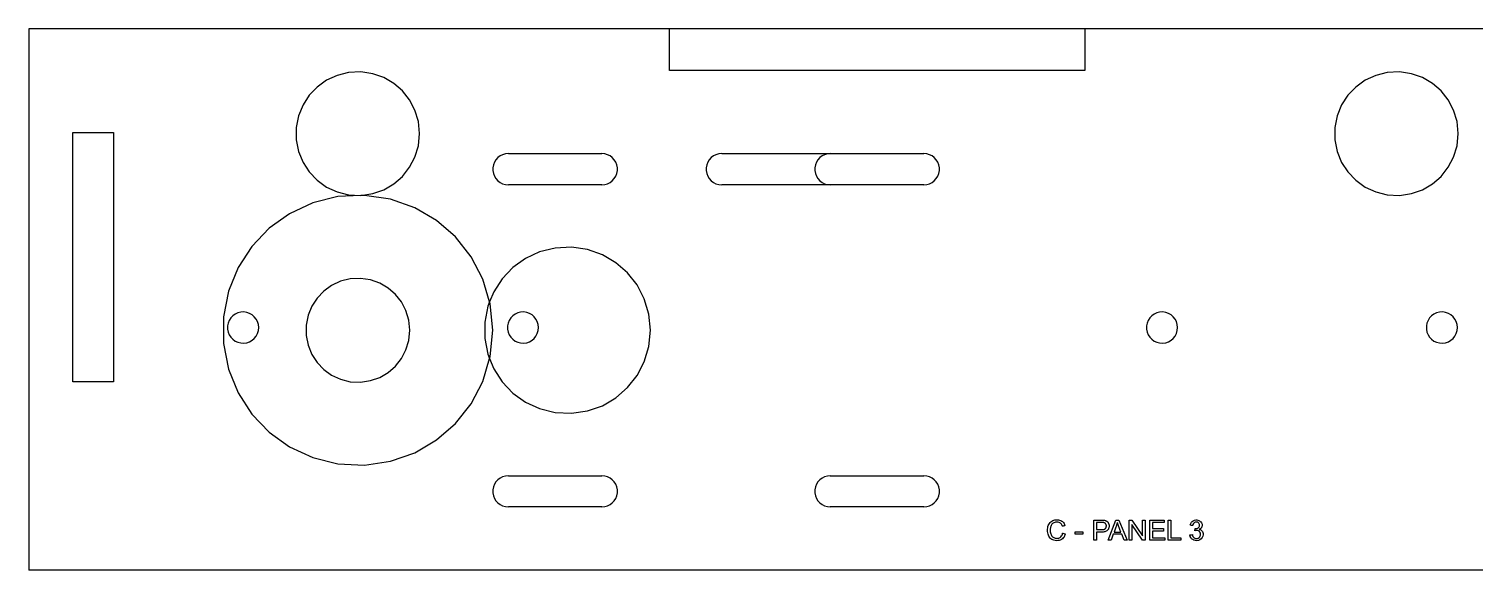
# Model space of a CAD drawing. Header units: metres. Extents: x 3906 to 4789, y 859 to 1465.
# Drawn here: x 4009.2 to 4148.4, y 1286.6 to 1338.7 of the extents above; entities that cross this region are included whole.
import ezdxf

# ---------------------------------------------------------------- set-up
doc = ezdxf.new("R2010")
doc.units = ezdxf.units.M

msp = doc.modelspace()

# ---------------------------------------------------------------- linework, layer by layer
at = {"layer": 'COMPONENT27'}
for p, q in [((4107.63, 1291.28), (4107.71, 1291.34)), ((4107.71, 1291.34), (4107.81, 1291.39)), ((4107.81, 1291.39), (4107.91, 1291.43)), ((4107.91, 1291.43), (4108.01, 1291.45)), ((4108.01, 1291.45), (4108.12, 1291.47)), ((4108.12, 1291.47), (4108.23, 1291.47)), ((4108.23, 1291.47), (4108.35, 1291.46)), ((4108.35, 1291.46), (4108.47, 1291.44)), ((4108.47, 1291.44), (4108.57, 1291.4)), ((4108.57, 1291.4), (4108.67, 1291.35)), ((4108.67, 1291.35), (4108.75, 1291.29)), ((4111.75, 1291.34), (4111.75, 1291.44)), ((4111.75, 1291.44), (4111.77, 1291.44)), ((4111.75, 1291.12), (4111.75, 1291.34)), ((4111.77, 1291.44), (4111.85, 1291.44)), ((4111.85, 1291.44), (4111.97, 1291.44)), ((4111.97, 1291.44), (4112.1, 1291.44)), ((4112.1, 1291.44), (4112.23, 1291.44)), ((4112.23, 1291.44), (4112.35, 1291.44)), ((4112.35, 1291.44), (4112.44, 1291.44)), ((4112.44, 1291.44), (4112.48, 1291.44)), ((4112.48, 1291.44), (4112.52, 1291.44)), ((4112.52, 1291.44), (4112.56, 1291.44)), ((4112.56, 1291.44), (4112.61, 1291.44)), ((4112.61, 1291.44), (4112.64, 1291.44)), ((4112.64, 1291.44), (4112.68, 1291.43)), ((4112.68, 1291.43), (4112.71, 1291.43)), ((4112.71, 1291.43), (4112.74, 1291.43)), ((4112.74, 1291.43), (4112.77, 1291.42)), ((4112.77, 1291.42), (4112.8, 1291.42)), ((4112.8, 1291.42), (4112.84, 1291.41)), ((4112.84, 1291.41), (4112.87, 1291.4)), ((4112.87, 1291.4), (4112.9, 1291.39)), ((4112.9, 1291.39), (4112.93, 1291.38)), ((4112.93, 1291.38), (4112.96, 1291.37)), ((4112.96, 1291.37), (4112.98, 1291.35)), ((4112.98, 1291.35), (4113.01, 1291.34)), ((4113.01, 1291.34), (4113.03, 1291.32)), ((4113.03, 1291.32), (4113.06, 1291.3)), ((4113.06, 1291.3), (4113.08, 1291.28)), ((4113.15, 1289.5), (4113.89, 1291.44)), ((4113.89, 1291.44), (4114.17, 1291.44)), ((4114.17, 1291.44), (4114.97, 1289.5)), ((4115.17, 1289.5), (4115.17, 1291.44)), ((4115.17, 1291.44), (4115.43, 1291.44)), ((4115.43, 1291.44), (4116.45, 1289.91)), ((4116.45, 1289.91), (4116.45, 1291.44)), ((4116.45, 1291.44), (4116.7, 1291.44)), ((4116.7, 1291.44), (4116.7, 1289.5)), ((4117.14, 1289.5), (4117.14, 1291.44)), ((4117.14, 1291.44), (4118.54, 1291.44)), ((4118.54, 1291.44), (4118.54, 1291.21)), ((4118.93, 1289.5), (4118.93, 1291.44)), ((4118.93, 1291.44), (4119.19, 1291.44)), ((4119.19, 1291.44), (4119.19, 1289.73)), ((4121.15, 1291.23), (4121.24, 1291.32)), ((4121.24, 1291.32), (4121.34, 1291.38)), ((4121.34, 1291.38), (4121.45, 1291.43)), ((4121.45, 1291.43), (4121.58, 1291.45)), ((4121.58, 1291.45), (4121.69, 1291.45)), ((4121.69, 1291.45), (4121.78, 1291.43)), ((4121.78, 1291.43), (4121.86, 1291.4)), ((4121.86, 1291.4), (4121.94, 1291.37)), ((4121.94, 1291.37), (4122.01, 1291.32)), ((4122.01, 1291.32), (4122.07, 1291.26)), ((4107.3, 1290.58), (4107.32, 1290.7)), ((4107.3, 1290.45), (4107.3, 1290.58)), ((4107.31, 1290.33), (4107.3, 1290.45)), ((4107.32, 1290.21), (4107.31, 1290.33)), ((4107.32, 1290.7), (4107.34, 1290.82)), ((4107.35, 1290.1), (4107.32, 1290.21)), ((4107.34, 1290.82), (4107.38, 1290.93)), ((4107.39, 1289.99), (4107.35, 1290.1)), ((4107.38, 1290.93), (4107.42, 1291.03)), ((4107.44, 1289.89), (4107.39, 1289.99)), ((4107.42, 1291.03), (4107.48, 1291.12)), ((4107.48, 1291.12), (4107.55, 1291.2)), ((4107.55, 1291.2), (4107.63, 1291.28)), ((4107.57, 1290.59), (4107.56, 1290.51)), ((4107.56, 1290.51), (4107.57, 1290.41)), ((4107.58, 1290.67), (4107.57, 1290.59)), ((4107.57, 1290.41), (4107.57, 1290.3)), ((4107.57, 1290.3), (4107.59, 1290.21)), ((4107.6, 1290.75), (4107.58, 1290.67)), ((4107.59, 1290.21), (4107.61, 1290.12)), ((4107.62, 1290.84), (4107.6, 1290.75)), ((4107.61, 1290.12), (4107.64, 1290.04)), ((4107.65, 1290.91), (4107.62, 1290.84)), ((4107.64, 1290.04), (4107.68, 1289.96)), ((4107.68, 1290.98), (4107.65, 1290.91)), ((4107.73, 1291.05), (4107.68, 1290.98)), ((4107.68, 1289.96), (4107.72, 1289.89)), ((4107.79, 1291.1), (4107.73, 1291.05)), ((4107.85, 1291.15), (4107.79, 1291.1)), ((4107.92, 1291.19), (4107.85, 1291.15)), ((4108, 1291.22), (4107.92, 1291.19)), ((4108.08, 1291.24), (4108, 1291.22)), ((4108.18, 1291.25), (4108.08, 1291.24)), ((4108.26, 1291.25), (4108.18, 1291.25)), ((4108.34, 1291.24), (4108.26, 1291.25)), ((4108.42, 1291.22), (4108.34, 1291.24)), ((4108.48, 1291.19), (4108.42, 1291.22)), ((4108.54, 1291.15), (4108.48, 1291.19)), ((4108.59, 1291.1), (4108.54, 1291.15)), ((4108.64, 1291.04), (4108.59, 1291.1)), ((4108.59, 1289.84), (4108.65, 1289.91)), ((4108.68, 1290.97), (4108.64, 1291.04)), ((4108.65, 1289.91), (4108.7, 1289.98)), ((4108.72, 1290.89), (4108.68, 1290.97)), ((4108.7, 1289.98), (4108.73, 1290.08)), ((4108.74, 1290.85), (4108.72, 1290.89)), ((4108.73, 1290.08), (4108.76, 1290.18)), ((4108.8, 1290.86), (4108.74, 1290.85)), ((4108.75, 1291.29), (4108.83, 1291.21)), ((4108.76, 1290.18), (4108.79, 1290.17)), ((4108.79, 1290.17), (4108.87, 1290.15)), ((4108.88, 1290.88), (4108.8, 1290.86)), ((4108.83, 1291.21), (4108.89, 1291.12)), ((4108.87, 1290.15), (4108.95, 1290.13)), ((4108.95, 1290.9), (4108.88, 1290.88)), ((4108.89, 1291.12), (4108.94, 1291.02)), ((4108.95, 1289.92), (4108.89, 1289.81)), ((4108.94, 1291.02), (4108.98, 1290.91)), ((4108.98, 1290.91), (4108.95, 1290.9)), ((4108.95, 1290.13), (4109.01, 1290.11)), ((4109, 1290.05), (4108.95, 1289.92)), ((4109.01, 1290.11), (4109, 1290.05)), ((4109.97, 1290.08), (4109.97, 1290.32)), ((4109.97, 1290.32), (4110.7, 1290.32)), ((4110.7, 1290.08), (4109.97, 1290.08)), ((4110.7, 1290.32), (4110.7, 1290.08)), ((4111.75, 1290.81), (4111.75, 1291.12)), ((4111.75, 1290.45), (4111.75, 1290.81)), ((4111.75, 1290.1), (4111.75, 1290.45)), ((4111.75, 1289.79), (4111.75, 1290.1)), ((4112.02, 1291.21), (4112.01, 1291.17)), ((4112.01, 1291.17), (4112.01, 1291.09)), ((4112.01, 1291.09), (4112.01, 1290.98)), ((4112.01, 1290.98), (4112.01, 1290.86)), ((4112.01, 1290.86), (4112.01, 1290.73)), ((4112.01, 1290.73), (4112.01, 1290.62)), ((4112.01, 1290.62), (4112.01, 1290.54)), ((4112.01, 1290.54), (4112.01, 1290.52)), ((4112.01, 1290.52), (4112.08, 1290.52)), ((4112.02, 1290.29), (4112.01, 1290.24)), ((4112.01, 1290.24), (4112.01, 1290.14)), ((4112.01, 1290.14), (4112.01, 1290.02)), ((4112.01, 1290.02), (4112.01, 1289.87)), ((4112.07, 1291.21), (4112.02, 1291.21)), ((4112.07, 1290.29), (4112.02, 1290.29)), ((4112.15, 1291.21), (4112.07, 1291.21)), ((4112.15, 1290.29), (4112.07, 1290.29)), ((4112.08, 1290.52), (4112.16, 1290.52)), ((4112.24, 1291.21), (4112.15, 1291.21)), ((4112.23, 1290.29), (4112.15, 1290.29)), ((4112.16, 1290.52), (4112.25, 1290.52)), ((4112.33, 1290.29), (4112.23, 1290.29)), ((4112.33, 1291.21), (4112.24, 1291.21)), ((4112.25, 1290.52), (4112.34, 1290.52)), ((4112.41, 1291.21), (4112.33, 1291.21)), ((4112.41, 1290.29), (4112.33, 1290.29)), ((4112.34, 1290.52), (4112.42, 1290.52)), ((4112.47, 1291.21), (4112.41, 1291.21)), ((4112.47, 1290.29), (4112.41, 1290.29)), ((4112.42, 1290.52), (4112.48, 1290.52)), ((4112.5, 1291.21), (4112.47, 1291.21)), ((4112.5, 1290.29), (4112.47, 1290.29)), ((4112.48, 1290.52), (4112.51, 1290.52)), ((4112.54, 1291.21), (4112.5, 1291.21)), ((4112.58, 1290.29), (4112.5, 1290.29)), ((4112.51, 1290.52), (4112.56, 1290.52)), ((4112.57, 1291.21), (4112.54, 1291.21)), ((4112.56, 1290.52), (4112.62, 1290.52)), ((4112.61, 1291.21), (4112.57, 1291.21)), ((4112.67, 1290.29), (4112.58, 1290.29)), ((4112.64, 1291.21), (4112.61, 1291.21)), ((4112.62, 1290.52), (4112.67, 1290.53)), ((4112.67, 1291.2), (4112.64, 1291.21)), ((4112.72, 1291.2), (4112.67, 1291.2)), ((4112.67, 1290.53), (4112.71, 1290.54)), ((4112.75, 1290.31), (4112.67, 1290.29)), ((4112.71, 1290.54), (4112.76, 1290.55)), ((4112.76, 1291.19), (4112.72, 1291.2)), ((4112.83, 1290.32), (4112.75, 1290.31)), ((4112.8, 1291.17), (4112.76, 1291.19)), ((4112.76, 1290.55), (4112.79, 1290.56)), ((4112.79, 1290.56), (4112.83, 1290.58)), ((4112.85, 1291.14), (4112.8, 1291.17)), ((4112.83, 1290.58), (4112.86, 1290.6)), ((4112.9, 1290.34), (4112.83, 1290.32)), ((4112.88, 1291.11), (4112.85, 1291.14)), ((4112.86, 1290.6), (4112.88, 1290.63)), ((4112.9, 1291.09), (4112.88, 1291.11)), ((4112.88, 1290.63), (4112.9, 1290.65)), ((4112.91, 1291.07), (4112.9, 1291.09)), ((4112.9, 1290.65), (4112.92, 1290.68)), ((4112.96, 1290.37), (4112.9, 1290.34)), ((4112.93, 1291.05), (4112.91, 1291.07)), ((4112.92, 1290.68), (4112.94, 1290.71)), ((4112.94, 1291.02), (4112.93, 1291.05)), ((4112.95, 1291), (4112.94, 1291.02)), ((4112.94, 1290.71), (4112.95, 1290.74)), ((4112.96, 1290.97), (4112.95, 1291)), ((4112.95, 1290.74), (4112.96, 1290.78)), ((4112.96, 1290.94), (4112.96, 1290.97)), ((4112.97, 1290.92), (4112.96, 1290.94)), ((4112.96, 1290.81), (4112.97, 1290.85)), ((4112.96, 1290.78), (4112.96, 1290.81)), ((4113.01, 1290.4), (4112.96, 1290.37)), ((4112.97, 1290.89), (4112.97, 1290.92)), ((4112.97, 1290.85), (4112.97, 1290.89)), ((4113.06, 1290.44), (4113.01, 1290.4)), ((4113.1, 1290.49), (4113.06, 1290.44)), ((4113.08, 1291.28), (4113.1, 1291.26)), ((4113.1, 1291.26), (4113.12, 1291.24)), ((4113.13, 1290.53), (4113.1, 1290.49)), ((4113.12, 1291.24), (4113.13, 1291.21)), ((4113.13, 1291.21), (4113.15, 1291.18)), ((4113.16, 1290.58), (4113.13, 1290.53)), ((4113.15, 1291.18), (4113.17, 1291.16)), ((4113.19, 1290.63), (4113.16, 1290.58)), ((4113.17, 1291.16), (4113.18, 1291.13)), ((4113.18, 1291.13), (4113.19, 1291.1)), ((4113.19, 1291.1), (4113.21, 1291.06)), ((4113.2, 1290.68), (4113.19, 1290.63)), ((4113.22, 1290.73), (4113.2, 1290.68)), ((4113.21, 1291.06), (4113.21, 1291.03)), ((4113.21, 1291.03), (4113.22, 1291)), ((4113.22, 1291), (4113.23, 1290.97)), ((4113.23, 1290.79), (4113.22, 1290.73)), ((4113.23, 1290.97), (4113.23, 1290.93)), ((4113.23, 1290.93), (4113.23, 1290.9)), ((4113.23, 1290.9), (4113.23, 1290.85)), ((4113.23, 1290.85), (4113.23, 1290.79)), ((4113.63, 1290.08), (4113.42, 1289.5)), ((4114.45, 1290.08), (4113.63, 1290.08)), ((4113.74, 1290.38), (4113.71, 1290.29)), ((4113.71, 1290.29), (4113.73, 1290.29)), ((4113.73, 1290.29), (4113.81, 1290.29)), ((4113.77, 1290.47), (4113.74, 1290.38)), ((4113.81, 1290.57), (4113.77, 1290.47)), ((4113.85, 1290.67), (4113.81, 1290.57)), ((4113.81, 1290.29), (4113.91, 1290.29)), ((4113.88, 1290.76), (4113.85, 1290.67)), ((4113.91, 1290.83), (4113.88, 1290.76)), ((4113.92, 1290.86), (4113.91, 1290.83)), ((4113.91, 1290.29), (4114.02, 1290.29)), ((4113.93, 1290.9), (4113.92, 1290.86)), ((4113.95, 1290.95), (4113.93, 1290.9)), ((4113.96, 1290.99), (4113.95, 1290.95)), ((4113.98, 1291.04), (4113.96, 1290.99)), ((4113.99, 1291.08), (4113.98, 1291.04)), ((4114, 1291.13), (4113.99, 1291.08)), ((4114.01, 1291.17), (4114, 1291.13)), ((4114.03, 1291.21), (4114.01, 1291.17)), ((4114.02, 1290.29), (4114.14, 1290.29)), ((4114.04, 1291.17), (4114.03, 1291.21)), ((4114.06, 1291.13), (4114.04, 1291.17)), ((4114.07, 1291.08), (4114.06, 1291.13)), ((4114.09, 1291.03), (4114.07, 1291.08)), ((4114.11, 1290.98), (4114.09, 1291.03)), ((4114.13, 1290.93), (4114.11, 1290.98)), ((4114.15, 1290.87), (4114.13, 1290.93)), ((4114.14, 1290.29), (4114.25, 1290.29)), ((4114.16, 1290.83), (4114.15, 1290.87)), ((4114.18, 1290.79), (4114.16, 1290.83)), ((4114.21, 1290.72), (4114.18, 1290.79)), ((4114.24, 1290.63), (4114.21, 1290.72)), ((4114.28, 1290.53), (4114.24, 1290.63)), ((4114.25, 1290.29), (4114.33, 1290.29)), ((4114.31, 1290.44), (4114.28, 1290.53)), ((4114.34, 1290.36), (4114.31, 1290.44)), ((4114.33, 1290.29), (4114.36, 1290.29)), ((4114.36, 1290.29), (4114.34, 1290.36)), ((4114.67, 1289.5), (4114.45, 1290.08)), ((4116.44, 1289.5), (4115.42, 1291.02)), ((4115.42, 1291.02), (4115.42, 1289.5)), ((4118.54, 1291.21), (4117.4, 1291.21)), ((4117.4, 1291.21), (4117.4, 1290.62)), ((4117.4, 1290.62), (4118.47, 1290.62)), ((4118.47, 1290.39), (4117.4, 1290.39)), ((4117.4, 1290.39), (4117.4, 1289.73)), ((4118.47, 1290.62), (4118.47, 1290.39)), ((4121.01, 1290.01), (4121.07, 1290.02)), ((4121.04, 1289.87), (4121.01, 1290.01)), ((4121.05, 1290.99), (4121.09, 1291.12)), ((4121.06, 1290.94), (4121.05, 1290.99)), ((4121.16, 1290.92), (4121.06, 1290.94)), ((4121.07, 1290.02), (4121.17, 1290.03)), ((4121.09, 1291.12), (4121.15, 1291.23)), ((4121.25, 1290.91), (4121.16, 1290.92)), ((4121.17, 1290.03), (4121.25, 1290.04)), ((4121.28, 1290.94), (4121.25, 1290.91)), ((4121.25, 1290.04), (4121.27, 1289.96)), ((4121.27, 1289.96), (4121.31, 1289.87)), ((4121.31, 1291.03), (4121.28, 1290.94)), ((4121.35, 1291.1), (4121.31, 1291.03)), ((4121.4, 1291.16), (4121.35, 1291.1)), ((4121.46, 1291.21), (4121.4, 1291.16)), ((4121.52, 1291.24), (4121.46, 1291.21)), ((4121.49, 1290.49), (4121.51, 1290.58)), ((4121.49, 1290.42), (4121.49, 1290.49)), ((4121.52, 1290.43), (4121.49, 1290.42)), ((4121.51, 1290.58), (4121.51, 1290.63)), ((4121.51, 1290.63), (4121.55, 1290.62)), ((4121.6, 1291.25), (4121.52, 1291.24)), ((4121.58, 1290.44), (4121.52, 1290.43)), ((4121.55, 1290.62), (4121.61, 1290.63)), ((4121.62, 1290.44), (4121.58, 1290.44)), ((4121.68, 1291.25), (4121.6, 1291.25)), ((4121.61, 1290.63), (4121.69, 1290.64)), ((4121.69, 1290.44), (4121.62, 1290.44)), ((4121.76, 1291.23), (4121.68, 1291.25)), ((4121.69, 1290.64), (4121.77, 1290.67)), ((4121.78, 1290.43), (4121.69, 1290.44)), ((4121.82, 1291.2), (4121.76, 1291.23)), ((4121.77, 1290.67), (4121.85, 1290.72)), ((4121.86, 1290.39), (4121.78, 1290.43)), ((4121.87, 1291.15), (4121.82, 1291.2)), ((4121.85, 1290.72), (4121.9, 1290.78)), ((4121.93, 1290.34), (4121.86, 1290.39)), ((4121.91, 1291.09), (4121.87, 1291.15)), ((4121.9, 1290.78), (4121.94, 1290.86)), ((4121.94, 1291.02), (4121.91, 1291.09)), ((4122, 1290.59), (4121.92, 1290.55)), ((4121.92, 1290.55), (4122.02, 1290.52)), ((4121.98, 1290.27), (4121.93, 1290.34)), ((4121.95, 1290.95), (4121.94, 1291.02)), ((4121.94, 1290.86), (4121.95, 1290.95)), ((4121.96, 1289.82), (4122, 1289.91)), ((4122.02, 1290.19), (4121.98, 1290.27)), ((4122.06, 1290.64), (4122, 1290.59)), ((4122, 1289.91), (4122.03, 1290)), ((4122.02, 1290.52), (4122.1, 1290.47)), ((4122.03, 1290.1), (4122.02, 1290.19)), ((4122.03, 1290), (4122.03, 1290.1)), ((4122.11, 1290.69), (4122.06, 1290.64)), ((4122.07, 1291.26), (4122.12, 1291.19)), ((4122.1, 1290.47), (4122.17, 1290.41)), ((4122.15, 1290.76), (4122.11, 1290.69)), ((4122.12, 1291.19), (4122.16, 1291.12)), ((4122.17, 1290.82), (4122.15, 1290.76)), ((4122.16, 1291.12), (4122.18, 1291.05)), ((4122.19, 1290.89), (4122.17, 1290.82)), ((4122.17, 1290.41), (4122.23, 1290.33)), ((4122.18, 1291.05), (4122.19, 1290.97)), ((4122.19, 1290.97), (4122.19, 1290.89)), ((4122.23, 1290.33), (4122.26, 1290.24)), ((4122.26, 1290.24), (4122.28, 1290.14)), ((4122.29, 1290.02), (4122.26, 1289.88)), ((4122.28, 1290.14), (4122.29, 1290.02)), ((4107.49, 1289.79), (4107.44, 1289.89)), ((4107.56, 1289.71), (4107.49, 1289.79)), ((4107.63, 1289.64), (4107.56, 1289.71)), ((4107.72, 1289.58), (4107.63, 1289.64)), ((4107.72, 1289.89), (4107.78, 1289.84)), ((4107.81, 1289.53), (4107.72, 1289.58)), ((4107.78, 1289.84), (4107.84, 1289.79)), ((4107.92, 1289.5), (4107.81, 1289.53)), ((4107.84, 1289.79), (4107.9, 1289.75)), ((4107.9, 1289.75), (4107.97, 1289.72)), ((4108.03, 1289.47), (4107.92, 1289.5)), ((4107.97, 1289.72), (4108.05, 1289.7)), ((4108.16, 1289.46), (4108.03, 1289.47)), ((4108.05, 1289.7), (4108.12, 1289.69)), ((4108.12, 1289.69), (4108.2, 1289.68)), ((4108.3, 1289.47), (4108.16, 1289.46)), ((4108.2, 1289.68), (4108.29, 1289.69)), ((4108.29, 1289.69), (4108.38, 1289.71)), ((4108.42, 1289.48), (4108.3, 1289.47)), ((4108.38, 1289.71), (4108.46, 1289.74)), ((4108.53, 1289.52), (4108.42, 1289.48)), ((4108.46, 1289.74), (4108.53, 1289.78)), ((4108.53, 1289.78), (4108.59, 1289.84)), ((4108.64, 1289.57), (4108.53, 1289.52)), ((4108.74, 1289.64), (4108.64, 1289.57)), ((4108.82, 1289.72), (4108.74, 1289.64)), ((4108.89, 1289.81), (4108.82, 1289.72)), ((4111.75, 1289.58), (4111.75, 1289.79)), ((4111.75, 1289.5), (4111.75, 1289.58)), ((4111.79, 1289.5), (4111.75, 1289.5)), ((4111.83, 1289.5), (4111.79, 1289.5)), ((4111.88, 1289.5), (4111.83, 1289.5)), ((4111.92, 1289.5), (4111.88, 1289.5)), ((4111.96, 1289.5), (4111.92, 1289.5)), ((4112.01, 1289.5), (4111.96, 1289.5)), ((4112.01, 1289.87), (4112.01, 1289.73)), ((4112.01, 1289.73), (4112.01, 1289.61)), ((4112.01, 1289.61), (4112.01, 1289.52)), ((4112.01, 1289.52), (4112.01, 1289.5)), ((4113.42, 1289.5), (4113.15, 1289.5)), ((4114.97, 1289.5), (4114.67, 1289.5)), ((4115.42, 1289.5), (4115.17, 1289.5)), ((4116.7, 1289.5), (4116.44, 1289.5)), ((4118.59, 1289.5), (4117.14, 1289.5)), ((4117.4, 1289.73), (4118.59, 1289.73)), ((4118.59, 1289.73), (4118.59, 1289.5)), ((4120.15, 1289.5), (4118.93, 1289.5)), ((4119.19, 1289.73), (4120.15, 1289.73)), ((4120.15, 1289.73), (4120.15, 1289.5)), ((4121.09, 1289.75), (4121.04, 1289.87)), ((4121.17, 1289.65), (4121.09, 1289.75)), ((4121.28, 1289.56), (4121.17, 1289.65)), ((4121.4, 1289.5), (4121.28, 1289.56)), ((4121.31, 1289.87), (4121.36, 1289.79)), ((4121.36, 1289.79), (4121.41, 1289.73)), ((4121.53, 1289.47), (4121.4, 1289.5)), ((4121.41, 1289.73), (4121.48, 1289.69)), ((4121.48, 1289.69), (4121.55, 1289.67)), ((4121.69, 1289.46), (4121.53, 1289.47)), ((4121.55, 1289.67), (4121.63, 1289.66)), ((4121.63, 1289.66), (4121.73, 1289.67)), ((4121.84, 1289.49), (4121.69, 1289.46)), ((4121.73, 1289.67), (4121.82, 1289.7)), ((4121.82, 1289.7), (4121.89, 1289.75)), ((4121.98, 1289.55), (4121.84, 1289.49)), ((4121.89, 1289.75), (4121.96, 1289.82)), ((4122.1, 1289.64), (4121.98, 1289.55)), ((4122.2, 1289.75), (4122.1, 1289.64)), ((4122.26, 1289.88), (4122.2, 1289.75))]:
    msp.add_line(p, q, dxfattribs=at)
at = {"layer": 'GROUP0'}
for p, q in [((4009.23, 1338.71), (4009.23, 1286.63)), ((4070.89, 1338.71), (4009.23, 1338.71)), ((4070.89, 1334.71), (4070.89, 1338.71)), ((4110.89, 1338.71), (4070.89, 1338.71)), ((4165.89, 1338.71), (4110.89, 1338.71)), ((4110.89, 1338.71), (4110.89, 1334.71)), ((4040.01, 1334.52), (4038.9, 1334.24)), ((4041.19, 1334.57), (4040.01, 1334.52)), ((4042.34, 1334.4), (4041.19, 1334.57)), ((4110.89, 1334.71), (4070.89, 1334.71)), ((4140.01, 1334.52), (4138.9, 1334.24)), ((4141.19, 1334.57), (4140.01, 1334.52)), ((4142.34, 1334.4), (4141.19, 1334.57)), ((4036.99, 1333.12), (4036.22, 1332.32)), ((4037.89, 1333.77), (4036.99, 1333.12)), ((4038.9, 1334.24), (4037.89, 1333.77)), ((4043.4, 1334.03), (4042.34, 1334.4)), ((4044.36, 1333.46), (4043.4, 1334.03)), ((4045.2, 1332.74), (4044.36, 1333.46)), ((4136.99, 1333.12), (4136.22, 1332.32)), ((4137.89, 1333.77), (4136.99, 1333.12)), ((4138.9, 1334.24), (4137.89, 1333.77)), ((4143.4, 1334.03), (4142.34, 1334.4)), ((4144.36, 1333.46), (4143.4, 1334.03)), ((4145.2, 1332.74), (4144.36, 1333.46)), ((4036.22, 1332.32), (4035.62, 1331.39)), ((4045.88, 1331.87), (4045.2, 1332.74)), ((4046.4, 1330.88), (4045.88, 1331.87)), ((4136.22, 1332.32), (4135.62, 1331.39)), ((4145.88, 1331.87), (4145.2, 1332.74)), ((4146.4, 1330.88), (4145.88, 1331.87)), ((4035.19, 1330.35), (4034.97, 1329.22)), ((4035.62, 1331.39), (4035.19, 1330.35)), ((4046.73, 1329.79), (4046.4, 1330.88)), ((4135.19, 1330.35), (4134.97, 1329.22)), ((4135.62, 1331.39), (4135.19, 1330.35)), ((4146.73, 1329.79), (4146.4, 1330.88)), ((4034.97, 1329.22), (4034.97, 1328.04)), ((4046.84, 1328.63), (4046.73, 1329.79)), ((4134.97, 1329.22), (4134.97, 1328.04)), ((4146.84, 1328.63), (4146.73, 1329.79)), ((4013.46, 1304.74), (4013.46, 1328.75)), ((4013.46, 1328.75), (4017.36, 1328.75)), ((4017.36, 1328.75), (4017.36, 1304.74)), ((4034.97, 1328.04), (4035.19, 1326.91)), ((4046.73, 1327.47), (4046.84, 1328.63)), ((4134.97, 1328.04), (4135.19, 1326.91)), ((4146.73, 1327.47), (4146.84, 1328.63)), ((4035.19, 1326.91), (4035.62, 1325.87)), ((4045.88, 1325.39), (4046.4, 1326.38)), ((4046.4, 1326.38), (4046.73, 1327.47)), ((4054.2, 1326.12), (4054.05, 1325.89)), ((4054.38, 1326.32), (4054.2, 1326.12)), ((4054.6, 1326.48), (4054.38, 1326.32)), ((4054.84, 1326.6), (4054.6, 1326.48)), ((4055.11, 1326.68), (4054.84, 1326.6)), ((4055.39, 1326.71), (4055.11, 1326.68)), ((4055.39, 1326.71), (4064.39, 1326.71)), ((4064.68, 1326.68), (4064.39, 1326.71)), ((4064.94, 1326.6), (4064.68, 1326.68)), ((4065.19, 1326.48), (4064.94, 1326.6)), ((4065.4, 1326.32), (4065.19, 1326.48)), ((4065.59, 1326.12), (4065.4, 1326.32)), ((4065.73, 1325.89), (4065.59, 1326.12)), ((4074.73, 1326.12), (4074.59, 1325.89)), ((4074.92, 1326.32), (4074.73, 1326.12)), ((4075.13, 1326.48), (4074.92, 1326.32)), ((4075.38, 1326.6), (4075.13, 1326.48)), ((4075.64, 1326.68), (4075.38, 1326.6)), ((4075.93, 1326.71), (4075.64, 1326.68)), ((4075.93, 1326.71), (4086.39, 1326.71)), ((4085.2, 1326.12), (4085.05, 1325.89)), ((4085.38, 1326.32), (4085.2, 1326.12)), ((4085.6, 1326.48), (4085.38, 1326.32)), ((4085.84, 1326.6), (4085.6, 1326.48)), ((4086.11, 1326.68), (4085.84, 1326.6)), ((4086.39, 1326.71), (4086.11, 1326.68)), ((4086.39, 1326.71), (4095.39, 1326.71)), ((4095.68, 1326.68), (4095.39, 1326.71)), ((4095.94, 1326.6), (4095.68, 1326.68)), ((4096.19, 1326.48), (4095.94, 1326.6)), ((4096.4, 1326.32), (4096.19, 1326.48)), ((4096.59, 1326.12), (4096.4, 1326.32)), ((4096.73, 1325.89), (4096.59, 1326.12)), ((4135.19, 1326.91), (4135.62, 1325.87)), ((4145.88, 1325.39), (4146.4, 1326.38)), ((4146.4, 1326.38), (4146.73, 1327.47)), ((4035.62, 1325.87), (4036.22, 1324.94)), ((4036.22, 1324.94), (4036.99, 1324.14)), ((4045.2, 1324.52), (4045.88, 1325.39)), ((4053.95, 1325.63), (4053.9, 1325.35)), ((4053.9, 1325.35), (4053.9, 1325.07)), ((4053.9, 1325.07), (4053.95, 1324.79)), ((4054.05, 1325.89), (4053.95, 1325.63)), ((4053.95, 1324.79), (4054.05, 1324.53)), ((4065.83, 1325.63), (4065.73, 1325.89)), ((4065.73, 1324.53), (4065.83, 1324.79)), ((4065.89, 1325.35), (4065.83, 1325.63)), ((4065.83, 1324.79), (4065.89, 1325.07)), ((4065.89, 1325.07), (4065.89, 1325.35)), ((4074.49, 1325.63), (4074.43, 1325.35)), ((4074.43, 1325.35), (4074.43, 1325.07)), ((4074.43, 1325.07), (4074.49, 1324.79)), ((4074.59, 1325.89), (4074.49, 1325.63)), ((4074.49, 1324.79), (4074.59, 1324.53)), ((4084.95, 1325.63), (4084.9, 1325.35)), ((4084.9, 1325.35), (4084.9, 1325.07)), ((4084.9, 1325.07), (4084.95, 1324.79)), ((4085.05, 1325.89), (4084.95, 1325.63)), ((4084.95, 1324.79), (4085.05, 1324.53)), ((4096.83, 1325.63), (4096.73, 1325.89)), ((4096.73, 1324.53), (4096.83, 1324.79)), ((4096.89, 1325.35), (4096.83, 1325.63)), ((4096.83, 1324.79), (4096.89, 1325.07)), ((4096.89, 1325.07), (4096.89, 1325.35)), ((4135.62, 1325.87), (4136.22, 1324.94)), ((4136.22, 1324.94), (4136.99, 1324.14)), ((4145.2, 1324.52), (4145.88, 1325.39)), ((4036.99, 1324.14), (4037.89, 1323.49)), ((4037.89, 1323.49), (4038.9, 1323.02)), ((4043.4, 1323.23), (4044.36, 1323.8)), ((4044.36, 1323.8), (4045.2, 1324.52)), ((4054.05, 1324.53), (4054.2, 1324.3)), ((4054.2, 1324.3), (4054.38, 1324.1)), ((4054.38, 1324.1), (4054.6, 1323.94)), ((4054.6, 1323.94), (4054.84, 1323.81)), ((4054.84, 1323.81), (4055.11, 1323.74)), ((4055.11, 1323.74), (4055.39, 1323.71)), ((4064.39, 1323.71), (4055.39, 1323.71)), ((4064.39, 1323.71), (4064.68, 1323.74)), ((4064.68, 1323.74), (4064.94, 1323.81)), ((4064.94, 1323.81), (4065.19, 1323.94)), ((4065.19, 1323.94), (4065.4, 1324.1)), ((4065.4, 1324.1), (4065.59, 1324.3)), ((4065.59, 1324.3), (4065.73, 1324.53)), ((4074.59, 1324.53), (4074.73, 1324.3)), ((4074.73, 1324.3), (4074.92, 1324.1)), ((4074.92, 1324.1), (4075.13, 1323.94)), ((4075.13, 1323.94), (4075.38, 1323.81)), ((4075.38, 1323.81), (4075.64, 1323.74)), ((4075.64, 1323.74), (4075.93, 1323.71)), ((4086.39, 1323.71), (4075.93, 1323.71)), ((4085.05, 1324.53), (4085.2, 1324.3)), ((4085.2, 1324.3), (4085.38, 1324.1)), ((4085.38, 1324.1), (4085.6, 1323.94)), ((4085.6, 1323.94), (4085.84, 1323.81)), ((4085.84, 1323.81), (4086.11, 1323.74)), ((4086.11, 1323.74), (4086.39, 1323.71)), ((4095.39, 1323.71), (4086.39, 1323.71)), ((4095.39, 1323.71), (4095.68, 1323.74)), ((4095.68, 1323.74), (4095.94, 1323.81)), ((4095.94, 1323.81), (4096.19, 1323.94)), ((4096.19, 1323.94), (4096.4, 1324.1)), ((4096.4, 1324.1), (4096.59, 1324.3)), ((4096.59, 1324.3), (4096.73, 1324.53)), ((4136.99, 1324.14), (4137.89, 1323.49)), ((4137.89, 1323.49), (4138.9, 1323.02)), ((4143.4, 1323.23), (4144.36, 1323.8)), ((4144.36, 1323.8), (4145.2, 1324.52)), ((4036.55, 1321.97), (4034.33, 1320.93)), ((4038.97, 1322.57), (4036.55, 1321.97)), ((4038.9, 1323.02), (4040.01, 1322.74)), ((4041.19, 1322.69), (4038.97, 1322.57)), ((4040.01, 1322.74), (4041.19, 1322.69)), ((4041.19, 1322.69), (4042.34, 1322.86)), ((4041.54, 1322.69), (4041.19, 1322.69)), ((4044.05, 1322.32), (4041.54, 1322.69)), ((4042.34, 1322.86), (4043.4, 1323.23)), ((4046.37, 1321.5), (4044.05, 1322.32)), ((4138.9, 1323.02), (4140.01, 1322.74)), ((4140.01, 1322.74), (4141.19, 1322.69)), ((4141.19, 1322.69), (4142.34, 1322.86)), ((4142.34, 1322.86), (4143.4, 1323.23)), ((4034.33, 1320.93), (4032.36, 1319.52)), ((4048.47, 1320.27), (4046.37, 1321.5)), ((4032.36, 1319.52), (4030.69, 1317.77)), ((4050.3, 1318.69), (4048.47, 1320.27)), ((4030.69, 1317.77), (4029.37, 1315.74)), ((4051.8, 1316.79), (4050.3, 1318.69)), ((4052.93, 1314.63), (4051.8, 1316.79)), ((4057.04, 1316.62), (4055.83, 1315.75)), ((4058.4, 1317.25), (4057.04, 1316.62)), ((4059.89, 1317.62), (4058.4, 1317.25)), ((4061.48, 1317.7), (4059.89, 1317.62)), ((4063.02, 1317.47), (4061.48, 1317.7)), ((4064.45, 1316.97), (4063.02, 1317.47)), ((4065.74, 1316.21), (4064.45, 1316.97)), ((4029.37, 1315.74), (4028.44, 1313.46)), ((4055.83, 1315.75), (4054.8, 1314.67)), ((4066.86, 1315.23), (4065.74, 1316.21)), ((4067.79, 1314.07), (4066.86, 1315.23)), ((4038.37, 1314.03), (4037.61, 1313.48)), ((4039.22, 1314.42), (4038.37, 1314.03)), ((4040.15, 1314.66), (4039.22, 1314.42)), ((4041.14, 1314.7), (4040.15, 1314.66)), ((4042.11, 1314.56), (4041.14, 1314.7)), ((4043, 1314.25), (4042.11, 1314.56)), ((4043.81, 1313.77), (4043, 1314.25)), ((4044.51, 1313.16), (4043.81, 1313.77)), ((4053.59, 1312.44), (4052.93, 1314.63)), ((4054.8, 1314.67), (4053.99, 1313.42)), ((4068.48, 1312.74), (4067.79, 1314.07)), ((4028.44, 1313.46), (4027.96, 1311)), ((4036.97, 1312.81), (4036.46, 1312.03)), ((4037.61, 1313.48), (4036.97, 1312.81)), ((4045.09, 1312.43), (4044.51, 1313.16)), ((4045.52, 1311.6), (4045.09, 1312.43)), ((4053.59, 1312.44), (4053.41, 1312.02)), ((4053.99, 1313.42), (4053.59, 1312.44)), ((4053.64, 1312.25), (4053.59, 1312.44)), ((4053.89, 1309.71), (4053.64, 1312.25)), ((4068.92, 1311.27), (4068.48, 1312.74)), ((4027.96, 1311), (4027.96, 1308.42)), ((4028.67, 1310.9), (4028.52, 1310.66)), ((4028.86, 1311.1), (4028.67, 1310.9)), ((4029.09, 1311.26), (4028.86, 1311.1)), ((4029.35, 1311.38), (4029.09, 1311.26)), ((4029.63, 1311.45), (4029.35, 1311.38)), ((4029.92, 1311.47), (4029.63, 1311.45)), ((4030.21, 1311.42), (4029.92, 1311.47)), ((4030.48, 1311.33), (4030.21, 1311.42)), ((4030.72, 1311.19), (4030.48, 1311.33)), ((4030.93, 1311), (4030.72, 1311.19)), ((4031.11, 1310.79), (4030.93, 1311)), ((4031.24, 1310.54), (4031.11, 1310.79)), ((4036.1, 1311.15), (4035.92, 1310.21)), ((4036.46, 1312.03), (4036.1, 1311.15)), ((4045.8, 1310.69), (4045.52, 1311.6)), ((4053.41, 1312.02), (4053.11, 1310.5)), ((4055.62, 1310.9), (4055.46, 1310.66)), ((4055.81, 1311.1), (4055.62, 1310.9)), ((4056.04, 1311.26), (4055.81, 1311.1)), ((4056.29, 1311.38), (4056.04, 1311.26)), ((4056.57, 1311.45), (4056.29, 1311.38)), ((4056.87, 1311.47), (4056.57, 1311.45)), ((4057.16, 1311.42), (4056.87, 1311.47)), ((4057.42, 1311.33), (4057.16, 1311.42)), ((4057.67, 1311.19), (4057.42, 1311.33)), ((4057.88, 1311), (4057.67, 1311.19)), ((4058.05, 1310.79), (4057.88, 1311)), ((4058.18, 1310.54), (4058.05, 1310.79)), ((4069.08, 1309.71), (4068.92, 1311.27)), ((4117.15, 1310.9), (4117, 1310.66)), ((4117.34, 1311.1), (4117.15, 1310.9)), ((4117.57, 1311.26), (4117.34, 1311.1)), ((4117.82, 1311.38), (4117.57, 1311.26)), ((4118.1, 1311.45), (4117.82, 1311.38)), ((4118.4, 1311.47), (4118.1, 1311.45)), ((4118.69, 1311.42), (4118.4, 1311.47)), ((4118.96, 1311.33), (4118.69, 1311.42)), ((4119.2, 1311.19), (4118.96, 1311.33)), ((4119.41, 1311), (4119.2, 1311.19)), ((4119.58, 1310.79), (4119.41, 1311)), ((4119.71, 1310.54), (4119.58, 1310.79)), ((4144.09, 1310.9), (4143.94, 1310.66)), ((4144.29, 1311.1), (4144.09, 1310.9)), ((4144.51, 1311.26), (4144.29, 1311.1)), ((4144.77, 1311.38), (4144.51, 1311.26)), ((4145.05, 1311.45), (4144.77, 1311.38)), ((4145.35, 1311.47), (4145.05, 1311.45)), ((4145.63, 1311.42), (4145.35, 1311.47)), ((4145.9, 1311.33), (4145.63, 1311.42)), ((4146.15, 1311.19), (4145.9, 1311.33)), ((4146.36, 1311), (4146.15, 1311.19)), ((4146.53, 1310.79), (4146.36, 1311)), ((4146.66, 1310.54), (4146.53, 1310.79)), ((4028.41, 1310.4), (4028.36, 1310.12)), ((4028.36, 1310.12), (4028.36, 1309.82)), ((4028.36, 1309.82), (4028.41, 1309.54)), ((4028.52, 1310.66), (4028.41, 1310.4)), ((4028.41, 1309.54), (4028.52, 1309.27)), ((4031.11, 1309.15), (4031.24, 1309.4)), ((4031.32, 1310.26), (4031.24, 1310.54)), ((4031.24, 1309.4), (4031.32, 1309.68)), ((4031.35, 1309.97), (4031.32, 1310.26)), ((4031.32, 1309.68), (4031.35, 1309.97)), ((4035.92, 1310.21), (4035.92, 1309.21)), ((4045.89, 1309.71), (4045.8, 1310.69)), ((4045.8, 1308.73), (4045.89, 1309.71)), ((4053.11, 1310.5), (4053.11, 1308.92)), ((4053.64, 1307.17), (4053.89, 1309.71)), ((4055.36, 1310.4), (4055.3, 1310.12)), ((4055.3, 1310.12), (4055.3, 1309.82)), ((4055.3, 1309.82), (4055.36, 1309.54)), ((4055.46, 1310.66), (4055.36, 1310.4)), ((4055.36, 1309.54), (4055.46, 1309.27)), ((4058.05, 1309.15), (4058.18, 1309.4)), ((4058.26, 1310.26), (4058.18, 1310.54)), ((4058.18, 1309.4), (4058.26, 1309.68)), ((4058.29, 1309.97), (4058.26, 1310.26)), ((4058.26, 1309.68), (4058.29, 1309.97)), ((4068.92, 1308.14), (4069.08, 1309.71)), ((4116.89, 1310.4), (4116.83, 1310.12)), ((4116.83, 1310.12), (4116.83, 1309.82)), ((4116.83, 1309.82), (4116.89, 1309.54)), ((4117, 1310.66), (4116.89, 1310.4)), ((4116.89, 1309.54), (4117, 1309.27)), ((4119.58, 1309.15), (4119.71, 1309.4)), ((4119.8, 1310.26), (4119.71, 1310.54)), ((4119.71, 1309.4), (4119.8, 1309.68)), ((4119.83, 1309.97), (4119.8, 1310.26)), ((4119.8, 1309.68), (4119.83, 1309.97)), ((4143.83, 1310.4), (4143.78, 1310.12)), ((4143.78, 1310.12), (4143.78, 1309.82)), ((4143.78, 1309.82), (4143.83, 1309.54)), ((4143.94, 1310.66), (4143.83, 1310.4)), ((4143.83, 1309.54), (4143.94, 1309.27)), ((4146.53, 1309.15), (4146.66, 1309.4)), ((4146.74, 1310.26), (4146.66, 1310.54)), ((4146.66, 1309.4), (4146.74, 1309.68)), ((4146.77, 1309.97), (4146.74, 1310.26)), ((4146.74, 1309.68), (4146.77, 1309.97)), ((4027.96, 1308.42), (4028.44, 1305.96)), ((4028.52, 1309.27), (4028.67, 1309.04)), ((4028.67, 1309.04), (4028.86, 1308.84)), ((4028.86, 1308.84), (4029.09, 1308.67)), ((4029.09, 1308.67), (4029.35, 1308.55)), ((4029.35, 1308.55), (4029.63, 1308.49)), ((4029.63, 1308.49), (4029.92, 1308.47)), ((4029.92, 1308.47), (4030.21, 1308.51)), ((4030.21, 1308.51), (4030.48, 1308.61)), ((4030.48, 1308.61), (4030.72, 1308.75)), ((4030.72, 1308.75), (4030.93, 1308.93)), ((4030.93, 1308.93), (4031.11, 1309.15)), ((4035.92, 1309.21), (4036.1, 1308.27)), ((4036.1, 1308.27), (4036.46, 1307.39)), ((4045.52, 1307.82), (4045.8, 1308.73)), ((4053.11, 1308.92), (4053.41, 1307.4)), ((4055.46, 1309.27), (4055.62, 1309.04)), ((4055.62, 1309.04), (4055.81, 1308.84)), ((4055.81, 1308.84), (4056.04, 1308.67)), ((4056.04, 1308.67), (4056.29, 1308.55)), ((4056.29, 1308.55), (4056.57, 1308.49)), ((4056.57, 1308.49), (4056.87, 1308.47)), ((4056.87, 1308.47), (4057.16, 1308.51)), ((4057.16, 1308.51), (4057.42, 1308.61)), ((4057.42, 1308.61), (4057.67, 1308.75)), ((4057.67, 1308.75), (4057.88, 1308.93)), ((4057.88, 1308.93), (4058.05, 1309.15)), ((4068.48, 1306.68), (4068.92, 1308.14)), ((4117, 1309.27), (4117.15, 1309.04)), ((4117.15, 1309.04), (4117.34, 1308.84)), ((4117.34, 1308.84), (4117.57, 1308.67)), ((4117.57, 1308.67), (4117.82, 1308.55)), ((4117.82, 1308.55), (4118.1, 1308.49)), ((4118.1, 1308.49), (4118.4, 1308.47)), ((4118.4, 1308.47), (4118.69, 1308.51)), ((4118.69, 1308.51), (4118.96, 1308.61)), ((4118.96, 1308.61), (4119.2, 1308.75)), ((4119.2, 1308.75), (4119.41, 1308.93)), ((4119.41, 1308.93), (4119.58, 1309.15)), ((4143.94, 1309.27), (4144.09, 1309.04)), ((4144.09, 1309.04), (4144.29, 1308.84)), ((4144.29, 1308.84), (4144.51, 1308.67)), ((4144.51, 1308.67), (4144.77, 1308.55)), ((4144.77, 1308.55), (4145.05, 1308.49)), ((4145.05, 1308.49), (4145.35, 1308.47)), ((4145.35, 1308.47), (4145.63, 1308.51)), ((4145.63, 1308.51), (4145.9, 1308.61)), ((4145.9, 1308.61), (4146.15, 1308.75)), ((4146.15, 1308.75), (4146.36, 1308.93)), ((4146.36, 1308.93), (4146.53, 1309.15)), ((4036.46, 1307.39), (4036.97, 1306.61)), ((4036.97, 1306.61), (4037.61, 1305.94)), ((4044.51, 1306.26), (4045.09, 1306.99)), ((4045.09, 1306.99), (4045.52, 1307.82)), ((4052.93, 1304.79), (4053.59, 1306.98)), ((4053.41, 1307.4), (4053.59, 1306.98)), ((4053.59, 1306.98), (4053.64, 1307.17)), ((4053.59, 1306.98), (4053.99, 1306)), ((4067.79, 1305.35), (4068.48, 1306.68)), ((4028.44, 1305.96), (4029.37, 1303.68)), ((4037.61, 1305.94), (4038.37, 1305.39)), ((4038.37, 1305.39), (4039.22, 1305)), ((4043, 1305.17), (4043.81, 1305.65)), ((4043.81, 1305.65), (4044.51, 1306.26)), ((4053.99, 1306), (4054.8, 1304.75)), ((4066.86, 1304.19), (4067.79, 1305.35)), ((4017.36, 1304.74), (4013.46, 1304.74)), ((4039.22, 1305), (4040.15, 1304.76)), ((4040.15, 1304.76), (4041.14, 1304.72)), ((4041.14, 1304.72), (4042.11, 1304.86)), ((4042.11, 1304.86), (4043, 1305.17)), ((4051.8, 1302.63), (4052.93, 1304.79)), ((4054.8, 1304.75), (4055.83, 1303.67)), ((4065.74, 1303.21), (4066.86, 1304.19)), ((4029.37, 1303.68), (4030.69, 1301.65)), ((4050.3, 1300.73), (4051.8, 1302.63)), ((4055.83, 1303.67), (4057.04, 1302.8)), ((4057.04, 1302.8), (4058.4, 1302.17)), ((4063.02, 1301.95), (4064.45, 1302.45)), ((4064.45, 1302.45), (4065.74, 1303.21)), ((4030.69, 1301.65), (4032.36, 1299.9)), ((4058.4, 1302.17), (4059.89, 1301.8)), ((4059.89, 1301.8), (4061.48, 1301.72)), ((4061.48, 1301.72), (4063.02, 1301.95)), ((4032.36, 1299.9), (4034.33, 1298.48)), ((4048.47, 1299.15), (4050.3, 1300.73)), ((4034.33, 1298.48), (4036.55, 1297.45)), ((4046.37, 1297.92), (4048.47, 1299.15)), ((4036.55, 1297.45), (4038.97, 1296.85)), ((4041.54, 1296.73), (4044.05, 1297.1)), ((4044.05, 1297.1), (4046.37, 1297.92)), ((4038.97, 1296.85), (4041.54, 1296.73)), ((4054.6, 1295.48), (4054.38, 1295.32)), ((4054.84, 1295.6), (4054.6, 1295.48)), ((4055.11, 1295.68), (4054.84, 1295.6)), ((4055.39, 1295.71), (4055.11, 1295.68)), ((4055.39, 1295.71), (4064.39, 1295.71)), ((4064.68, 1295.68), (4064.39, 1295.71)), ((4064.94, 1295.6), (4064.68, 1295.68)), ((4065.19, 1295.48), (4064.94, 1295.6)), ((4065.4, 1295.32), (4065.19, 1295.48)), ((4085.6, 1295.48), (4085.38, 1295.32)), ((4085.84, 1295.6), (4085.6, 1295.48)), ((4086.11, 1295.68), (4085.84, 1295.6)), ((4086.39, 1295.71), (4086.11, 1295.68)), ((4086.39, 1295.71), (4095.39, 1295.71)), ((4095.68, 1295.68), (4095.39, 1295.71)), ((4095.94, 1295.6), (4095.68, 1295.68)), ((4096.19, 1295.48), (4095.94, 1295.6)), ((4096.4, 1295.32), (4096.19, 1295.48)), ((4053.95, 1294.63), (4053.9, 1294.35)), ((4053.9, 1294.35), (4053.9, 1294.07)), ((4054.05, 1294.89), (4053.95, 1294.63)), ((4054.2, 1295.12), (4054.05, 1294.89)), ((4054.38, 1295.32), (4054.2, 1295.12)), ((4065.59, 1295.12), (4065.4, 1295.32)), ((4065.73, 1294.89), (4065.59, 1295.12)), ((4065.83, 1294.63), (4065.73, 1294.89)), ((4065.89, 1294.35), (4065.83, 1294.63)), ((4065.89, 1294.07), (4065.89, 1294.35)), ((4084.95, 1294.63), (4084.9, 1294.35)), ((4084.9, 1294.35), (4084.9, 1294.07)), ((4085.05, 1294.89), (4084.95, 1294.63)), ((4085.2, 1295.12), (4085.05, 1294.89)), ((4085.38, 1295.32), (4085.2, 1295.12)), ((4096.59, 1295.12), (4096.4, 1295.32)), ((4096.73, 1294.89), (4096.59, 1295.12)), ((4096.83, 1294.63), (4096.73, 1294.89)), ((4096.89, 1294.35), (4096.83, 1294.63)), ((4096.89, 1294.07), (4096.89, 1294.35)), ((4053.9, 1294.07), (4053.95, 1293.79)), ((4053.95, 1293.79), (4054.05, 1293.53)), ((4054.05, 1293.53), (4054.2, 1293.3)), ((4054.2, 1293.3), (4054.38, 1293.1)), ((4054.38, 1293.1), (4054.6, 1292.94)), ((4054.6, 1292.94), (4054.84, 1292.81)), ((4054.84, 1292.81), (4055.11, 1292.74)), ((4055.11, 1292.74), (4055.39, 1292.71)), ((4064.39, 1292.71), (4055.39, 1292.71)), ((4064.39, 1292.71), (4064.68, 1292.74)), ((4064.68, 1292.74), (4064.94, 1292.81)), ((4064.94, 1292.81), (4065.19, 1292.94)), ((4065.19, 1292.94), (4065.4, 1293.1)), ((4065.4, 1293.1), (4065.59, 1293.3)), ((4065.59, 1293.3), (4065.73, 1293.53)), ((4065.73, 1293.53), (4065.83, 1293.79)), ((4065.83, 1293.79), (4065.89, 1294.07)), ((4084.9, 1294.07), (4084.95, 1293.79)), ((4084.95, 1293.79), (4085.05, 1293.53)), ((4085.05, 1293.53), (4085.2, 1293.3)), ((4085.2, 1293.3), (4085.38, 1293.1)), ((4085.38, 1293.1), (4085.6, 1292.94)), ((4085.6, 1292.94), (4085.84, 1292.81)), ((4085.84, 1292.81), (4086.11, 1292.74)), ((4086.11, 1292.74), (4086.39, 1292.71)), ((4095.39, 1292.71), (4086.39, 1292.71)), ((4095.39, 1292.71), (4095.68, 1292.74)), ((4095.68, 1292.74), (4095.94, 1292.81)), ((4095.94, 1292.81), (4096.19, 1292.94)), ((4096.19, 1292.94), (4096.4, 1293.1)), ((4096.4, 1293.1), (4096.59, 1293.3)), ((4096.59, 1293.3), (4096.73, 1293.53)), ((4096.73, 1293.53), (4096.83, 1293.79)), ((4096.83, 1293.79), (4096.89, 1294.07)), ((4165.89, 1286.63), (4009.23, 1286.63))]:
    msp.add_line(p, q, dxfattribs=at)

doc.saveas('drawing.dxf')
